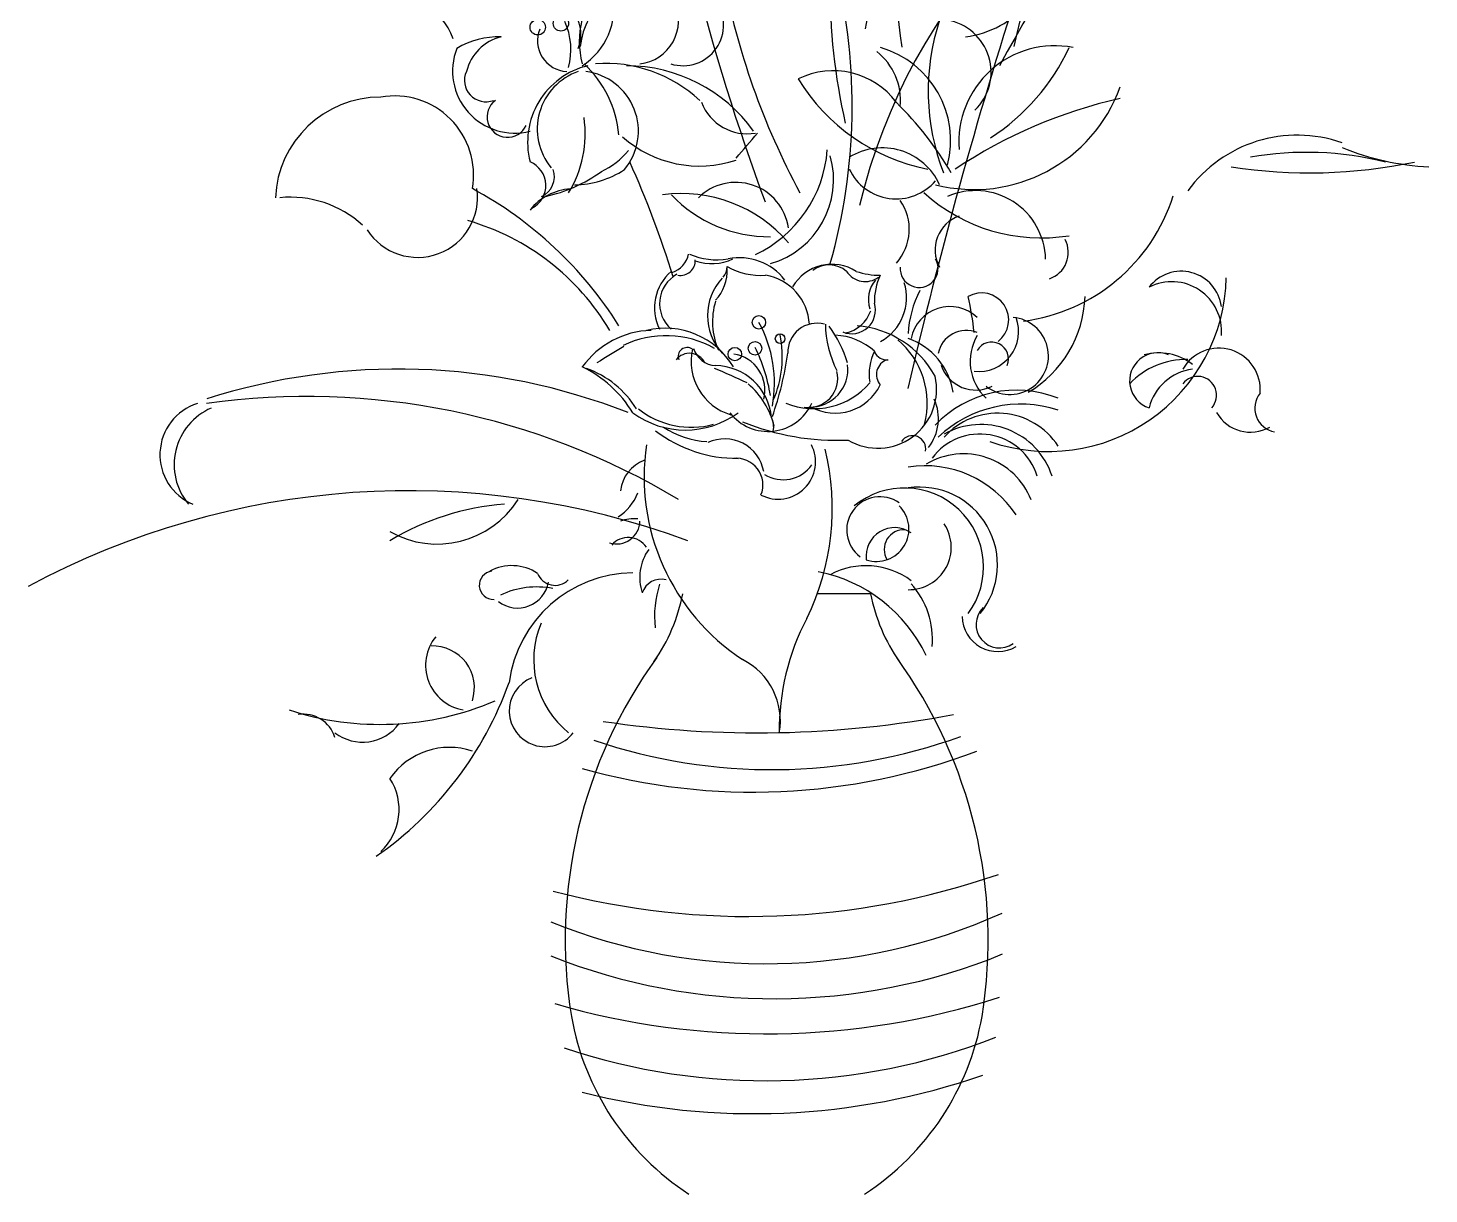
# Model space of a CAD drawing. Extents: x -42728 to 99010, y -18674 to 47645.
# Drawn here: x 46929 to 47884, y 7421 to 8216 of the extents above; entities that cross this region are included whole.
import ezdxf

# ---------------------------------------------------------------- set-up
doc = ezdxf.new("R2010")
doc.units = 0
doc.header["$LTSCALE"] = 100
doc.header["$MEASUREMENT"] = 0
doc.layers.get('0').update_dxf_attribs({"linetype": 'CONTINUOUS'})
doc.layers.add('FUN', color=8, linetype='CONTINUOUS')

# ---------------------------------------------------------------- blocks, each defined once
blk = doc.blocks.new('A$C46CD2AB6')
blk.add_line((319.02, 227.42), (298.83, 227.42))
for centre, radius in [((201.74, 443.47), 2.92), ((192.98, 442.01), 2.92), ((276.7, 330.21), 2.55), ((284.73, 324.02), 1.82), ((267.58, 318.18), 2.55), ((275.24, 320.37), 2.55)]:
    blk.add_circle(centre, radius)
for centre, radius, start, end in [((1052.47, 662.71), 824.92, 175.00188, 200.34884), ((2226.68, -137.65), 1944.72, 157.50829, 166.83869), ((1045.98, 57.31), 772.64, 136.98396, 151.37667), ((899.15, 318.01), 538.7, 150.5858, 167.4857), ((533, 322.05), 224.43, 106.7632, 166.4831), ((163.7, 474.16), 156.78, 347.9356, 12.0644), ((708.09, 487.96), 381.03, 177.6654, 188.066), ((241.46, 430.63), 32.68, 95.6784, 172.8065), ((543.12, 514.37), 284.94, 190.6233, 208.2974), ((91.25, 412.35), 220.77, 344.2582, 13.4009), ((243.99, 436.72), 35.27, 139.7546, 194.033), ((525.5, 455.67), 221.79, 179.1434, 193.015), ((138.9, 429.85), 23.39, 19.2695, 107.6522), ((194.44, 439.29), 14.85, 339.1091, 113.1176), ((195.71, 449.53), 26.19, 302.4564, 10.7257), ((229.81, 444.56), 16.5, 276.4212, 24.8078), ((247.96, 442.81), 15.37, 252.4621, 37.7266), ((349.81, 476.46), 38.42, 277.7264, 318.8209), ((204.54, 436.91), 11.68, 158.0075, 266.9932), ((179.47, 433.41), 26.07, 345.0941, 24.4437), ((427.22, 417.85), 86.41, 161.8848, 201.056), ((344.59, 424.99), 20.02, 313.8887, 80.0028), ((178.45, 406.56), 31.82, 88.7875, 120.4219), ((183.41, 420.93), 17.95, 103.8351, 166.0999), ((388.76, 398.63), 36.35, 79.0886, 184.6027), ((184.23, 425.43), 23.51, 158.6218, 284.3778), ((306.74, 414.27), 23.6, 354.5844, 51.8589), ((312.65, 399.12), 36.63, 345.2193, 73.9137), ((320.36, 468.54), 81.34, 302.798, 335.1197), ((173.33, 421.87), 8.09, 155.3422, 290.7721), ((218.99, 398.41), 29.86, 103.6256, 194.3898), ((215.85, 403.48), 23.04, 109.1043, 219.5772), ((182.38, 397.78), 41.4, 4.7249, 47.2107), ((208.31, 402.65), 22.78, 320.2184, 82.6517), ((218.71, 376.08), 52.22, 47.0645, 94.2067), ((226.41, 367.97), 59.46, 35.6771, 89.8649), ((304.83, 395.74), 29.81, 36.6523, 116.3857), ((354.72, 460.82), 73.88, 211.2945, 259.0157), ((358.14, 439.33), 58.8, 255.6988, 340.2659), ((133.45, 375.7), 39.83, 89.8612, 177.5281), ((138.77, 386.08), 29.91, 349.994, 100.0708), ((181.55, 408.07), 7.76, 126.4885, 335.3878), ((455.07, 231.57), 188.1, 102.7744, 123.5759), ((272.24, 420.04), 18.4, 200.5478, 280.0182), ((238.91, 322.11), 128.17, 30.3129, 45.5001), ((168.54, 401.56), 42.42, 328.391, 8.399), ((254.19, 433.37), 43.93, 228.5107, 288.5213), ((-68.4, 685.67), 446.36, 318.9348, 320.5289), ((480.54, 349.8), 51.32, 70.6984, 143.9728), ((204.8, 413.49), 28.88, 295.1331, 321.1186), ((254.75, 399.19), 47.99, 295.4464, 355.6152), ((271.82, 384.3), 33.15, 286.166, 15.6694), ((323.44, 372.53), 23.78, 24.3812, 121.7999), ((484.08, 271.88), 122.74, 75.9195, 99.9941), ((535.61, 490.36), 101.38, 247.9204, 267.0493), ((186.4, 382.08), 9.64, 297.1058, 67.6714), ((191.02, 385.38), 8.25, 294.4899, 19.0671), ((182.78, 435.55), 59.16, 282.8199, 305.423), ((206.12, 418.39), 36.15, 271.1531, 303.0162), ((-131.03, 231.02), 392.92, 17.2435, 24.0201), ((328.7, 396.65), 19.66, 205.1614, 319.3259), ((485.16, 581.56), 194.72, 261.232, 281.7795), ((268, 363.19), 20.06, 8.2062, 134.9629), ((99.44, 337.5), 40.12, 47.3767, 95.7923), ((147.48, 377.56), 22.73, 212.6569, 8.4127), ((97.19, 249.4), 149.45, 32.1429, 61.617), ((206.7, 359.62), 21.2, 93.5499, 141.6887), ((247.46, 325.92), 53.1, 40.4773, 97.857), ((280.58, 413.67), 51.02, 223.5494, 270.5195), ((383.59, 428.24), 66.04, 227.714, 279.2072), ((358.71, 353.59), 26.53, 1.1726, 113.6479), ((368.07, 398.78), 68.64, 277.3908, 342.5193), ((314.35, 365.48), 19.28, 318.2955, 34.5441), ((140.96, 280.19), 92.17, 30.6497, 73.9192), ((356.88, 357.71), 13.48, 108.8344, 209.0479), ((383.29, 356.7), 10.56, 288.9691, 27.3835), ((241.25, 357.74), 8.97, 286.9474, 349.3484), ((260.83, 380.01), 26.09, 246.5096, 279.2558), ((246.99, 353.63), 5.64, 260.4211, 2.7816), ((258.88, 370.62), 18.19, 249.8799, 295.9847), ((248.82, 349.57), 15.87, 316.2149, 3.7784), ((258.85, 351.19), 5.82, 318.4768, 1.5165), ((277.39, 373.9), 25.9, 240.5468, 274.1198), ((269.29, 332.82), 21.87, 37.889, 101.2544), ((304.31, 335.04), 17.18, 57.4761, 149.7483), ((303.29, 341.69), 10.26, 49.843, 126.8867), ((337.38, 350.6), 7.17, 175.4489, 29.582), ((255.23, 335.8), 18.05, 130.5354, 206.8195), ((251.87, 337.28), 12.75, 119.0053, 228.9635), ((278.17, 332.76), 20.91, 137.1827, 222.8173), ((275.97, 328.47), 19.87, 2.9492, 80.487), ((316.93, 353.97), 8.31, 212.324, 307.0892), ((322.42, 375.78), 27.71, 251.3257, 270.5145), ((329.76, 338.77), 11.63, 140.0409, 197.3148), ((342.21, 338.51), 21.75, 153.9318, 182.6626), ((313.66, 339.54), 18.93, 298.8618, 17.4906), ((386.36, 348.59), 67.3, 250.6938, 358.7573), ((436.62, 334.23), 15.32, 7.3028, 142.8666), ((433.07, 326.78), 18.81, 355.2832, 117.3966), ((372.73, 323.91), 39.58, 152.3768, 177.08), ((361.03, 331.11), 10.24, 307.5384, 119.9017), ((234.74, 312.78), 124.2, 6.2916, 12.6552), ((356.77, 341.25), 43.42, 300.2049, 358.3389), ((286.31, 330.44), 27.17, 163.3302, 203.4101), ((311.83, 334.93), 9.03, 247.9631, 16.5196), ((306.94, 338.7), 12.76, 281.7253, 341.2041), ((349.02, 321.27), 14.93, 46.3035, 168.959), ((234.87, 307.21), 47.73, 349.4939, 28.8099), ((298.64, 318.86), 11, 74.9111, 181.6062), ((339.99, 329.73), 38.11, 180.3668, 207.7356), ((310.91, 291.93), 37.1, 28.8892, 85.3592), ((359.86, 326.75), 15.18, 263.7229, 20.4647), ((371.72, 317.5), 14.6, 232.0198, 85.1953), ((236.73, 294.21), 32.97, 91.4969, 144.5941), ((241.53, 287.52), 37.64, 60.7669, 115.6197), ((241.15, 297.76), 30.24, 30.958, 103.421), ((243.68, 317.18), 41.87, 336.8092, 11.4231), ((266.55, 301.68), 45.67, 16.8291, 36.3527), ((304.61, 301.61), 23.75, 48.0581, 87.564), ((308.82, 299.48), 31.64, 345.5345, 49.8035), ((324.44, 299.49), 26.16, 9.3269, 70.3479), ((355.29, 316.23), 10.94, 68.3268, 168.2203), ((375.96, 315.49), 19.29, 149.5831, 226.6951), ((600.79, -309.06), 733.38, 120.76802, 121.70147), ((250.45, 311.96), 6.52, 26.8144, 141.7776), ((249.51, 317.31), 3.36, 53.2102, 203.0431), ((272.11, 315.44), 21.09, 167.4936, 253.4942), ((260.98, 323.35), 9.57, 198.154, 265.8158), ((218.27, 292.44), 63.61, 9.1135, 26.4137), ((164.26, 335.76), 124.58, 340.6572, 352.0598), ((338.21, 310.53), 19.77, 153.7376, 188.4818), ((325.22, 321.29), 5.31, 206.6226, 273.9431), ((364.81, 316.37), 6.36, 337.3392, 149.5822), ((427.74, 308.01), 10.69, 68.1437, 251.8481), ((428.07, 297.81), 20.85, 52.1632, 105.2416), ((450.86, 304.8), 15.65, 354.6053, 150.7236), ((190.15, 272.46), 45.36, 31.2564, 64.2608), ((260.06, 292.36), 21.45, 4.7417, 89.4135), ((265.23, 304.58), 13.75, 345.1703, 81.7044), ((296.16, 312.35), 14.22, 268.0267, 7.3616), ((327.1, 310.41), 5.9, 108.5876, 221.2433), ((358.84, 318.43), 13.88, 198.9239, 296.3616), ((438.22, 287.15), 28.96, 88.3892, 136.8046), ((140.12, 74.62), 237.89, 68.529, 107.7399), ((199.44, 278.49), 36.25, 31.4581, 70.7502), ((166.75, 84.49), 246.51, 64.6424, 67.7936), ((295.57, 309), 11, 260.9564, 13.8182), ((321.72, 304.8), 22.26, 239.5754, 13.1315), ((443.26, 293.19), 19.41, 97.1004, 166.1022), ((442.83, 302.59), 7.14, 318.4014, 142.0504), ((252.13, 283.22), 31.35, 14.0947, 49.0332), ((297.47, 325.47), 27.94, 247.8055, 319.306), ((305.53, 314.9), 19.08, 241.4326, 333.9616), ((374.19, 262.22), 42.29, 68.1027, 136.6318), ((473.55, 297.67), 9.09, 141.4933, 259.6607), ((70.24, 280.09), 20.3, 107.3863, 247.403), ((78.66, 276.29), 23.36, 113.4212, 219.7649), ((105.61, 29.17), 272.95, 58.9804, 97.9976), ((251.13, 322.86), 32.39, 231.7779, 285.0633), ((280.16, 307.09), 18.21, 217.6963, 335.7081), ((327.08, 293.74), 17.61, 321.7499, 24.5496), ((375.78, 253.97), 45.24, 71.7313, 133.6018), ((248.87, 322.91), 33.5, 233.4638, 306.5362), ((306.4, 380.63), 95.12, 247.8574, 272.4329), ((274.16, 290.49), 8.14, 349.6847, 26.5933), ((367.11, 268.62), 27.18, 32.7691, 138.213), ((462.78, 303.35), 14.74, 209.7946, 299.7283), ((268.53, 329.87), 51.19, 232.84, 270.3289), ((258.82, 317.88), 32.91, 236.3423, 266.8265), ((334.88, 282.25), 5.02, 349.9477, 146.4935), ((360.44, 265.28), 22.61, 17.2759, 143.2904), ((360.77, 263.2), 28.32, 18.0996, 119.4431), ((316.24, 271.74), 83, 171.5991, 236.6002), ((263.75, 271.07), 15.01, 10.1633, 115.1897), ((284, 277.37), 14.15, 242.6124, 27.3234), ((210.27, 259.62), 94.23, 333.8194, 13.8266), ((238.4, 264.64), 14.25, 110.8296, 172.7934), ((268.08, 268.58), 10.14, 338.1534, 95.649), ((285.91, 283.83), 13.23, 237.9099, 325.1341), ((339.57, 234.59), 41.29, 33.3003, 98.8227), ((354.14, 252.92), 27.5, 21.3502, 120.8403), ((144.07, -37.96), 304.38, 69.6858, 118.2503), ((213.56, 272.2), 18.51, 302.2377, 339.1195), ((331.82, 237.56), 29.91, 323.7183, 129.4428), ((337.62, 238.38), 29.41, 320.9654, 98.5804), ((154.93, 282.49), 36.27, 240.3959, 327.6462), ((187.97, 162.8), 98.84, 94.413, 121.039), ((322.54, 251.54), 12.59, 54.5846, 233.6784), ((321.24, 251.9), 12.27, 251.5414, 45.5415), ((222.82, 255.11), 8.86, 252.3773, 358.6371), ((229.62, 238.8), 16.97, 85.8194, 108.4144), ((328.13, 241.58), 10.86, 54.9223, 186.9482), ((331.53, 244.23), 7.39, 85.5473, 212.4684), ((333.47, 244.98), 16.06, 269.1519, 33.5726), ((227.25, 240.37), 8.33, 33.8719, 138.9837), ((250.2, 233.48), 18.61, 144.8699, 198.0502), ((176.21, 230.61), 5.37, 96.474, 272.3324), ((183.16, 220.3), 17.75, 56.6394, 118.1614), ((229.64, 187.41), 47.96, 90.8467, 172.356), ((199.49, 237.57), 7, 200.4365, 315.4003), ((287.95, 179.09), 57.74, 25.5495, 78.7634), ((317.28, 209.49), 28.53, 53.194, 118.3428), ((185.3, 233.92), 11.94, 232.7992, 349.8982), ((192.51, 198.4), 31.57, 78.7015, 115.5323), ((239.68, 225.35), 7.55, 75.3951, 161.771), ((275.31, 219.06), 38.12, 161.7406, 186.8255), ((310.68, 210.07), 31.74, 355.1754, 41.7338), ((182.63, 239.8), 66.41, 324.9285, 349.2573), ((384.26, 239.8), 66.41, 190.7427, 215.0715), ((375.08, 175.85), 90.66, 152.2689, 180.7099), ((367.19, 219.04), 13.53, 181.3269, 300.6189), ((367.79, 215.76), 8.88, 134.2016, 305.4726), ((227.13, 202.45), 35.69, 157.1472, 230.9557), ((167.66, 200.29), 17.15, 140.8837, 260.2708), ((153.11, 191.76), 15.89, 342.0331, 91.7686), ((385.78, 96.25), 182.39, 144.0991, 189.1379), ((258.87, 179.27), 25.95, 349.9247, 63.2569), ((181.12, 96.25), 182.39, 350.8621, 35.9009), ((54.72, 238.98), 135.16, 304.7729, 340.466), ((195.68, 182.95), 13.49, 111.3287, 322.473), ((133.28, 288.63), 110.73, 251.885, 293.1987), ((104.14, 169.13), 12.66, 17.7877, 98.2591), ((276.36, 570.95), 396.25, 261.4906, 280.7627), ((126.65, 188.3), 17.13, 232.4041, 323.8381), ((281.6, 370.42), 209.66, 251.2634, 289.9484), ((159.56, 141.77), 27.43, 71.5687, 145.2625), ((274.53, 390.63), 238.38, 254.2446, 290.8065), ((118.73, 145.62), 21.75, 312.918, 32.8156), ((272.76, 393.69), 288.55, 255.1443, 289.1369), ((279.47, 304.44), 217.22, 247.9632, 294.2752), ((282.57, 302.86), 228.88, 248.3001, 292.1829), ((279.64, 347.7), 287.01, 253.775, 287.8811), ((305.31, 84.76), 101.12, 189.9539, 236.9553), ((261.59, 84.76), 101.12, 303.0447, 350.0461), ((279.22, 281.48), 238.58, 251.3662, 291.4386), ((274.81, 294.97), 264.54, 255.7761, 289.1352)]:
    blk.add_arc(centre, radius, start, end)
blk = doc.blocks.new('A$C3CA94584')
at = {"layer": 'FUN', "xscale": 0.6, "yscale": 0.6, "zscale": 0.6}
blk.add_blockref('A$C46CD2AB6', (0, 0), dxfattribs=at)

msp = doc.modelspace()

# ---------------------------------------------------------------- block references
at = {"xscale": 3, "yscale": 3, "zscale": 3}
msp.add_blockref('A$C3CA94584', (46929.32799, 7420.8024), dxfattribs=at)

doc.saveas('drawing.dxf')
